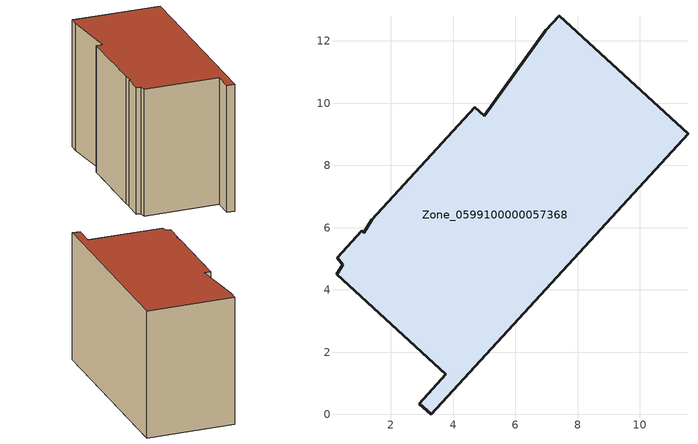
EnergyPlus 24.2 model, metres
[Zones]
Zone_0599100000057368
 floor ground (C_G): 5,9.6 6.98,12.35 7.41,12.82 11.55,9.03 3.29,0 2.91,0.35 3.77,1.29 0.26,4.5 0.46,4.81 0.28,5.04 1.07,5.9 1.12,5.84 1.39,6.25 4.7,9.87 z0
 wall outside (C_F): 3.29,0 11.55,9.03 7.41,12.82 6.98,12.35 5,9.6 4.7,9.87 1.39,6.25 1.12,5.84 1.07,5.9 0.28,5.04 0.46,4.81 0.26,4.5 3.77,1.29 2.91,0.35 3.29,0 z0:8.22
 roof outside (C_R): 1.39,6.25 1.12,5.84 1.07,5.9 0.28,5.04 0.46,4.81 0.26,4.5 3.77,1.29 2.91,0.35 3.29,0 11.55,9.03 7.41,12.82 6.98,12.35 5,9.6 4.7,9.87 z8.22
[BUILDING]
Pand.0599100000057368: North Axis=0; Terrain=City; Loads Convergence Tolerance Value=0.04; Temperature Convergence Tolerance Value=0.4; Solar Distribution=FullExterior; Maximum Number of Warmup Days=25; Minimum Number of Warmup Days=1
[Site:Location]
Rotterdam.The.Hague.AP_ZH_NLD Design_Conditions: Latitude=51.96; Longitude=4.45; Time Zone=1; Elevation=-4.5
[SITE:GROUNDTEMPERATURE:BUILDINGSURFACE]
18, 18, 18, 18, 18, 18, 18, 18, 18, 18, 18, 18
[MATERIAL] Thermal Absorptance=0.9; Solar Absorptance=0.7; Visible Absorptance=0.7
Name | Roughness | Thickness | Conductivity | Density | Specific Heat
G.TC.1975-1991 | MediumSmooth | 0.15 | 0.288461 | 540 | 1210
F.TC.1975-1991 | Rough | 0.3 | 0.230769 | 1920 | 840
R.TC.1975-1991 | MediumRough | 0.2 | 0.153846 | 1500 | 1000
[CONSTRUCTION]
C_G: G.TC.1975-1991
C_F: F.TC.1975-1991
C_R: R.TC.1975-1991
[ZONE]
Zone_0599100000057368: Type=1; Multiplier=1; Ceiling Height=Autocalculate; Volume=Autocalculate; Floor Area=autocalculate; Part of Total Floor Area=Yes
[ZONEINFILTRATION:DESIGNFLOWRATE]
Infil_Zone_0599100000057368: Zone or ZoneList or Space or SpaceList=Zone_0599100000057368; Schedule=AlwaysOn; Design Flow Rate Calculation Method=Flow/Area; Flow Rate per Floor Area=0.003; Constant Term Coefficient=1; Temperature Term Coefficient=0; Velocity Term Coefficient=0; Velocity Squared Term Coefficient=0
[HVACTEMPLATE:ZONE:IDEALLOADSAIRSYSTEM]
Zone_0599100000057368: Maximum Heating Supply Air Temperature=50; Minimum Cooling Supply Air Temperature=13; Maximum Heating Supply Air Humidity Ratio=0.0156; Minimum Cooling Supply Air Humidity Ratio=0.0077; Heating Limit=NoLimit; Cooling Limit=NoLimit; Dehumidification Control Type=ConstantSensibleHeatRatio; Cooling Sensible Heat Ratio=0.7; Dehumidification Setpoint=60; Humidification Control Type=None; Humidification Setpoint=30; Outdoor Air Method=None; Outdoor Air Flow Rate per Person=0.00944; Outdoor Air Flow Rate per Zone Floor Area=0; Outdoor Air Flow Rate per Zone=0; Demand Controlled Ventilation Type=None; Outdoor Air Economizer Type=NoEconomizer; Heat Recovery Type=None; Sensible Heat Recovery Effectiveness=0.7; Latent Heat Recovery Effectiveness=0.65
[ZONECONTROL:THERMOSTAT]
ThermostatControl_Zone_0599100000057368: Zone or ZoneList=Zone_0599100000057368; Control Type Schedule=DualSetpointControlType; Control 1=Thermostat_Zone_0599100000057368; Temperature Difference Between Cutout And Setpoint=0
[THERMOSTATSETPOINT:DUALSETPOINT]
Thermostat_Zone_0599100000057368: Heating Setpoint Temperature Schedule=HeatingSetpoint_Zone_0599100000057368; Cooling Setpoint Temperature Schedule=CoolingSetpoint_Zone_0599100000057368
[SCHEDULE:COMPACT]
HeatingSetpoint_Zone_0599100000057368: Through: 12/31, For: AllDays, Until: 24:00, 21
CoolingSetpoint_Zone_0599100000057368: Through: 12/31, For: AllDays, Until: 24:00, 24
DualSetpointControlType: Through: 12/31, For: AllDays, Until: 24:00, 4
AlwaysOn: Through: 12/31, For: AllDays, Until: 24:00, 1
